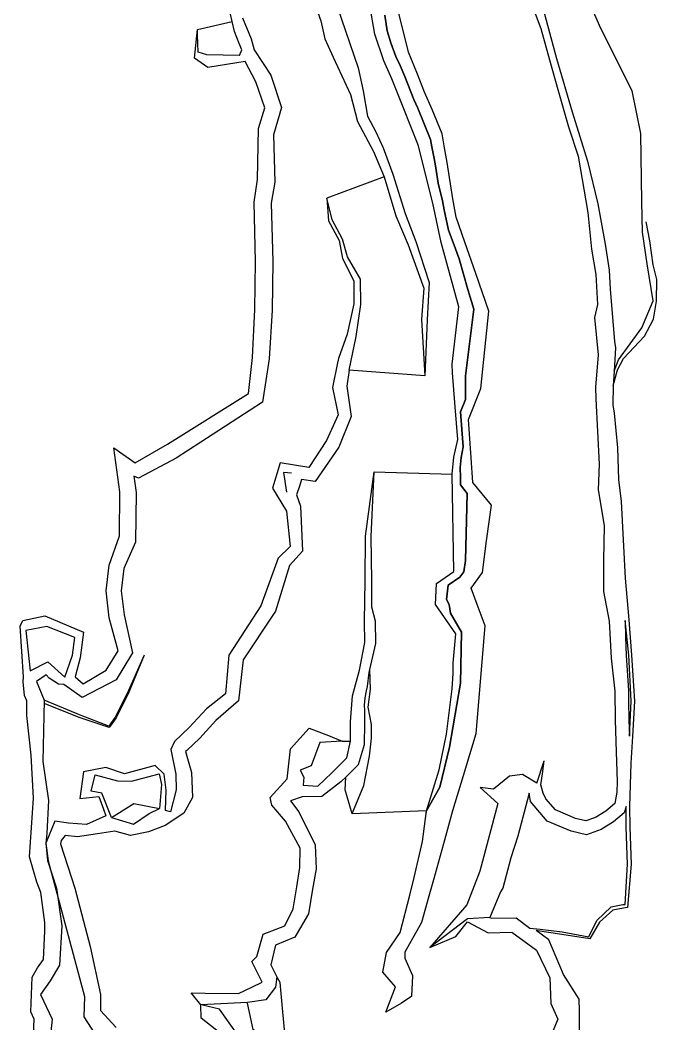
# Model space of a CAD drawing. Extents: x 102606 to 105048, y 81391 to 83586.
# Drawn here: x 104813.6 to 105048, y 81623.1 to 81992.7 of the extents above; entities that cross this region are included whole.
import ezdxf

# ---------------------------------------------------------------- set-up
doc = ezdxf.new("R2010")
doc.units = 0

msp = doc.modelspace()

# ---------------------------------------------------------------- linework, layer by layer
at = {"color": 3}
for points in [[(105032.240474, 81863.479889, 0), (105033.83893, 81867.574964, 0), (105042.478126, 81879.401493, 0), (105046.586058, 81889.334517, 0), (105044.405061, 81902.952868, 0), (105042.632458, 81914.690135, 0), (105042.470948, 81925.861228, 0), (105042.085554, 81950.962251, 0), (105038.82608, 81966.674721, 0), (105027.305911, 81989.677799, 0), (105017.979191, 82011.030811, 0), (105003.991771, 82044.47588, 0), (104993.926061, 82056.943507, 0), (104986.823564, 82067.547793, 0), (104979.163948, 82085.599751, 0), (104970.363512, 82102.247326, 0), (104957.902424, 82123.443196, 0), (104949.934703, 82135.887731, 0), (104932.863787, 82155.818853, 0), (104922.020379, 82167.306623, 0), (104903.264424, 82181.536663, 0)], [(104961.745, 82097.161, 0), (104969.200015, 82085.16794, 0), (104973.949531, 82074.777733, 0), (104979.575, 82062.556, 0), (104986.751, 82045.691, 0), (104996.045, 82026.072, 0), (105005.093, 82000.532, 0), (105011.053, 81978.605, 0), (105016.816, 81959.01, 0), (105022.384, 81940.731, 0), (105026.245, 81925.064, 0), (105028.929, 81910.268, 0), (105030.411, 81900.63, 0), (105030.745, 81893.637, 0), (105032.364, 81874.417, 0), (105032.757, 81872.042, 0), (105032.240474, 81863.479889, 0), (105031.912, 81858.035, 0), (105031.703, 81851.093, 0), (105032.196, 81848.001, 0), (105033.459, 81835.2, 0), (105033.882653, 81823.609786, 0)], [(105001.433679, 81999.70764, 0), (105005.207248, 81989.607701, 0), (105008.465398, 81978.102169, 0), (105011.542719, 81967.204573, 0), (105015.483624, 81953.4628, 0), (105019.005865, 81942.630173, 0), (105022.578594, 81921.903303, 0), (105023.899044, 81908.33229, 0), (105025.447797, 81899.06467, 0), (105026.064727, 81888.058842, 0), (105025.059819, 81883.181702, 0), (105026.375084, 81869.489406, 0), (105025.363626, 81857.618087, 0), (105025.515806, 81853.288846, 0), (105026.691921, 81829.239607, 0), (105026.33327, 81819.721397, 0), (105028.587783, 81806.627173, 0), (105028.320035, 81793.77427, 0), (105028.358689, 81782.301042, 0), (105030.392315, 81771.387215, 0), (105031.168913, 81757.779359, 0), (105032.479346, 81745.602257, 0), (105032.666309, 81734.895381, 0), (105033.035952, 81723.219654, 0), (105033.323795, 81712.35308, 0), (105033.228276, 81708.377169, 0), (105032.435054, 81704.277298, 0), (105029.183299, 81701.365046, 0), (105025.349465, 81699.080839, 0), (105021.85021, 81697.853355, 0), (105018.017282, 81698.752804, 0), (105010.678032, 81701.865845, 0), (105007.14497, 81705.992136, 0), (105006.151407, 81708.008433, 0), (105005.261233, 81711.155044, 0), (105005.859206, 81715.226729, 0), (105006.468, 81719.965, 0)], [(105031.912, 81858.035, 0), (105031.912, 81858.035, 0), (105033.445, 81863.962, 0), (105035.697, 81868.128, 0), (105043.473, 81876.359, 0), (105046.775, 81882.62, 0), (105047.846, 81889.288, 0), (105047.979, 81897.161, 0), (105046.573, 81902.578, 0), (105045.43, 81911.401, 0), (105044.066, 81918.408, 0)], [(105033.882653, 81823.609786, 0), (105034.83, 81815.425, 0), (105036.357, 81787.165, 0), (105037.596078, 81771.844427, 0), (105038.678599, 81758.924775, 0), (105039.699768, 81741.938531, 0), (105039.048219, 81728.961168, 0), (105038.440445, 81719.03525, 0), (105037.915706, 81703.100341, 0), (105037.971148, 81695.49468, 0), (105038.49743, 81681.92839, 0), (105037.176532, 81665.891217, 0), (105035.707965, 81665.74592, 0), (105031.80591, 81664.947014, 0), (105026.807961, 81660.504963, 0), (105023.347033, 81654.379243, 0), (105013.023474, 81656.052836, 0), (105004.952652, 81657.289539, 0), (105003.56321, 81657.41478, 0)], [(105037.848063, 81729.036966, 0), (105038.531365, 81741.939322, 0), (105037.658147, 81758.861698, 0), (105036.301, 81771.575, 0)], [(105036.301, 81771.575, 0), (105036.301, 81771.575, 0), (105036.467, 81765.451, 0), (105036.61687, 81758.804253, 0), (105037.522278, 81745.916997, 0), (105037.53, 81741.94, 0), (105037.675561, 81735.018405, 0), (105037.848063, 81729.036966, 0)], [(105003.737504, 81711.684709, 0), (105006.468, 81719.965, 0)], [(105003.737504, 81711.684709, 0), (104998.513795, 81714.952502, 0), (104993.685463, 81714.262364, 0), (104987.813529, 81709.476597, 0), (104982.916, 81710.108, 0), (104989.450477, 81704.211754, 0), (104982.84, 81679.37, 0), (104977.98, 81666.88, 0), (104977.98, 81666.88, 0), (104964.388, 81651.235, 0), (104973.996516, 81655.315951, 0), (104978.301519, 81660.709114, 0), (104985.852056, 81656.674018, 0), (104994.58295, 81656.848535, 0), (105003.637944, 81650.244858, 0), (105008.609934, 81639.988306, 0), (105008.981872, 81630.615464, 0), (105011.578122, 81624.846358, 0), (105009.764513, 81620.596523, 0)], [(105036.709983, 81703.116554, 0), (105035.918321, 81700.810766, 0), (105032.043851, 81697.473299, 0), (105027.421702, 81694.648699, 0), (105022.1228, 81692.757351, 0), (105016.482378, 81694.055535, 0), (105007.64185, 81697.718468, 0), (105001.506445, 81705.024485, 0), (105000.976824, 81708.07026, 0), (104996.743225, 81692.205639, 0), (104994.263621, 81684.207388, 0), (104991.24618, 81673.009352, 0), (104990.373617, 81671.718569, 0), (104986.50525, 81662.225022, 0), (104987.137065, 81662.031516, 0), (104996.241544, 81662.115711, 0), (105001.212855, 81658.348828, 0)], [(105001.212855, 81658.348828, 0), (105005.023781, 81657.955501, 0), (105013.159053, 81656.941078, 0), (105022.946112, 81655.171422, 0), (105025.887548, 81661.185511, 0), (105031.175613, 81666.134839, 0), (105035.401527, 81667.094846, 0), (105036.255314, 81667.007071, 0), (105037.130933, 81681.946635, 0), (105036.700021, 81695.47527, 0), (105036.709983, 81703.116554, 0)], [(104986.50525, 81662.225022, 0), (104978.301519, 81661.806241, 0), (104964.388, 81651.235, 0)], [(105021.986, 81578.481, 0), (105019.427, 81573.358, 0), (105005.510297, 81571.887554, 0), (105002.262762, 81568.886712, 0), (105002.262762, 81568.886712, 0), (105005.059702, 81574.51368, 0), (105008.037671, 81581.565875, 0), (105012.473417, 81588.171025, 0), (105014.780839, 81594.776019, 0), (105015.500165, 81600.211029, 0), (105017.096422, 81603.951314, 0), (105018.855533, 81609.792503, 0), (105019.568874, 81616.307871, 0), (105019.536396, 81624.063578, 0), (105019.513594, 81627.891444, 0), (105019.37658, 81632.204195, 0), (105013.634419, 81641.247331, 0), (105008.242336, 81654.091972, 0), (105003.56321, 81657.41478, 0)]]:
    msp.add_polyline3d(points, dxfattribs=at)
at = {"color": 5}
for points in [[(104818.403569, 81616.181164, 0), (104818.869599, 81624.768366, 0), (104817.529474, 81627.536783, 0), (104818.054688, 81640.284575, 0), (104820.054479, 81643.680655, 0), (104822.224593, 81646.774717, 0), (104822.764031, 81657.262456, 0), (104822.717328, 81660.428965, 0), (104821.213914, 81671.492821, 0), (104819.744273, 81675.222633, 0), (104817.148577, 81684.594769, 0), (104818.6242, 81706.263651, 0), (104817.653336, 81721.989621, 0), (104816.058261, 81736.684788, 0), (104816.081306, 81742.11197, 0), (104815.258706, 81744.050956, 0), (104814.709886, 81749.107147, 0), (104814.870828, 81750.869711, 0), (104813.633738, 81769.553996, 0), (104814.63, 81771.67, 0), (104822.76, 81773.37, 0), (104837.02, 81767.28, 0), (104835.758979, 81757.929201, 0), (104833.858727, 81750.835833, 0), (104836.886423, 81748.255327, 0), (104845.365184, 81753.400834, 0), (104849.725634, 81760.483262, 0), (104846.416557, 81772.660229, 0), (104845.329548, 81782.575637, 0), (104846.458888, 81792.04472, 0), (104850.154439, 81802.79141, 0), (104850.380581, 81818.960596, 0), (104848.176044, 81835.213918, 0), (104855.981531, 81829.68433, 0), (104867.835369, 81836.573602, 0), (104897.724868, 81855.239121, 0), (104899.144835, 81868.484928, 0), (104899.999425, 81886.139747, 0), (104900.210222, 81903.876759, 0), (104899.802763, 81925.730434, 0), (104901.03818, 81934.025377, 0), (104901.391873, 81952.829983, 0), (104903.724863, 81960.412201, 0), (104900.402246, 81970.062533, 0), (104896.470798, 81977.549696, 0), (104893.35, 81977.04, 0), (104882.69, 81975.31, 0), (104877.769581, 81978.769091, 0), (104878.89, 81989.28, 0), (104891.723518, 81992.178981, 0), (104889.778854, 82000.489846, 0)], [(104895.519637, 81993.56667, 0), (104898.634996, 81985.81529, 0), (104899.807544, 81981.731662, 0), (104905.912938, 81972.441642, 0), (104909.858584, 81960.513692, 0), (104906.891374, 81950.536739, 0), (104907.385799, 81933.079987, 0), (104906.077505, 81925.3245, 0), (104906.626134, 81903.898441, 0), (104906.394969, 81885.947018, 0), (104905.296573, 81868.006713, 0), (104902.892105, 81852.001822, 0), (104871.088896, 81831.471412, 0), (104857.244325, 81823.998527, 0), (104855.541114, 81824.785316, 0), (104856.37912, 81818.814138, 0), (104856.064065, 81800.435609, 0), (104851.86237, 81790.808235, 0), (104850.888833, 81782.549194, 0), (104851.876784, 81773.69487, 0), (104854.995116, 81759.723144, 0), (104849.013221, 81749.729348, 0), (104836.489717, 81743.318606, 0), (104829.694643, 81748.048561, 0), (104827.804049, 81748.159919, 0), (104824.343204, 81750.378813, 0), (104823.23976, 81751.663176, 0), (104819.704846, 81749.195855, 0), (104822.503919, 81742.33591, 0), (104822.039671, 81719.705641, 0), (104824.077543, 81705.298163, 0), (104823.475087, 81693.367314, 0), (104823.055828, 81689.58938, 0), (104823.683559, 81683.246073, 0), (104827.061743, 81673.018462, 0), (104828.972092, 81659.247367, 0), (104828.153779, 81644.704151, 0), (104824.743438, 81638.961964, 0), (104821.139024, 81633.850815, 0), (104825.488798, 81624.865097, 0), (104824.478097, 81615.447354, 0)], [(104894.339133, 81979.694599, 0), (104895.191262, 81981.774826, 0), (104894.279312, 81984.125469, 0), (104892.587686, 81988.485803, 0), (104891.723518, 81992.178981, 0)], [(104894.339133, 81979.694599, 0), (104882.353934, 81979.90931, 0), (104879.201224, 81980.921229, 0), (104878.86, 81987.34, 0), (104878.89, 81989.28, 0)], [(104830.13, 81750.76, 0), (104832.86, 81758.83, 0), (104833.805705, 81765.377034, 0), (104823.5, 81769.45, 0), (104815.79, 81767.96, 0), (104817.38, 81753.12, 0)], [(104817.38, 81753.12, 0), (104823.87, 81756.36, 0), (104830.13, 81750.76, 0)]]:
    msp.add_polyline3d(points, dxfattribs=at)
at = {"color": 6}
for points in [[(104921.937574, 81998.997786, 0), (104924.362004, 81992.461926, 0), (104925.798193, 81985.88358, 0), (104928.873474, 81979.049876, 0), (104935.20009, 81965.400484, 0), (104937.805677, 81955.404349, 0), (104943.725677, 81944.364349, 0), (104947.557209, 81935.022012, 0), (104926.467536, 81927.105462, 0), (104927.163433, 81918.761696, 0), (104931.023831, 81911.615822, 0), (104932.280626, 81904.912949, 0), (104936.475433, 81896.747256, 0), (104936.470488, 81888.291499, 0), (104934.033397, 81877.105336, 0), (104930.82142, 81868.090887, 0), (104930.414108, 81866.558001, 0), (104928.637928, 81857.428619, 0), (104930.652401, 81847.377019, 0), (104926.344726, 81837.94762, 0), (104919.853722, 81828.020201, 0), (104909.36, 81829.7, 0), (104906.48, 81820.4, 0), (104911.610269, 81811.941745, 0), (104913.079822, 81798.853541, 0), (104908.543111, 81794.630106, 0), (104902.2291, 81776.9988, 0), (104890.5071, 81758.8914, 0), (104889.1812, 81744.6707, 0), (104882.205932, 81739.056277, 0), (104875.801516, 81732.172864, 0), (104870.50972, 81727.035879, 0), (104869.044925, 81724.116246, 0), (104870.909887, 81715.042432, 0), (104871.114366, 81709.294835, 0), (104869.018257, 81701.203156, 0), (104867.082163, 81701.704692, 0), (104867.426727, 81709.114553, 0), (104866.638124, 81715.077499, 0), (104863.332196, 81718.182048, 0), (104852.052576, 81715.146453, 0), (104845.165122, 81717.517339, 0), (104836.942311, 81715.924596, 0), (104835.60762, 81706.040803, 0), (104842.564571, 81706.854781, 0), (104844.304652, 81702.124485, 0), (104845.206105, 81699.717717, 0), (104838.019582, 81696.46267, 0), (104831.464497, 81696.994683, 0), (104826.419448, 81697.748835, 0), (104823.055828, 81689.58938, 0), (104823.972346, 81683.111, 0), (104837.3216, 81633.172, 0), (104837.1481, 81625.6978, 0), (104845.198623, 81613.170077, 0)], [(104930.33, 81997.7, 0), (104938.03, 81975.19, 0), (104939.828968, 81966.670713, 0), (104941.507095, 81957.389167, 0), (104944.571035, 81951.641959, 0), (104947.186934, 81945.693233, 0), (104950.807633, 81936.019378, 0), (104955.33543, 81921.554929, 0), (104959.298664, 81911.250577, 0), (104964.14309, 81896.107849, 0), (104963.466878, 81882.322614, 0), (104962.528562, 81861.682966, 0), (104934.722802, 81863.85531, 0), (104933.925975, 81857.988974, 0), (104935.448669, 81846.821229, 0), (104930.914253, 81835.428691, 0), (104922.163943, 81822.797903, 0), (104917.210842, 81823.601136, 0), (104916.582927, 81821.509964, 0), (104915.409445, 81817.946663, 0), (104916.862393, 81813.732009, 0), (104917.537577, 81797.202721, 0), (104912.750078, 81791.85869, 0), (104907.624035, 81775.0668, 0), (104906.91613, 81773.964606, 0), (104895.678381, 81757.098455, 0), (104893.988251, 81742.087996, 0), (104885.637588, 81734.792843, 0), (104879.785252, 81728.272656, 0), (104875.003706, 81723.741137, 0), (104874.538975, 81723.391537, 0), (104876.662168, 81715.689453, 0), (104877.132051, 81706.492327, 0), (104873.908665, 81700.708958, 0), (104866.977207, 81696.180186, 0), (104860.862286, 81693.853907, 0), (104854.294816, 81692.51527, 0), (104848.537399, 81694.015361, 0), (104842.090631, 81693.039751, 0), (104834.772723, 81692.012737, 0), (104830.241785, 81692.503848, 0), (104828.7777, 81690.5601, 0), (104828.4952, 81689.4055, 0), (104833.7396, 81673.0111, 0), (104839.451, 81651.5731, 0), (104843.2748, 81633.9364, 0), (104843.1851, 81628.0713, 0), (104849.0152, 81621.7277, 0)], [(104947.557209, 81935.022012, 0), (104951.855739, 81920.645521, 0), (104956.484936, 81909.944818, 0), (104962.239039, 81894.030804, 0), (104961.369951, 81882.457004, 0), (104962.528562, 81861.682966, 0)], [(104934.722802, 81863.85531, 0), (104937.336854, 81876.161127, 0), (104938.98652, 81888.019852, 0), (104938.879747, 81897.327956, 0), (104934.078556, 81905.528689, 0), (104932.301319, 81912.068189, 0), (104928.430982, 81919.138928, 0), (104926.467536, 81927.105462, 0)], [(104913.48, 81825.91, 0), (104910.59, 81826.13, 0), (104911.73, 81818.86, 0)], [(104859.25, 81758.91, 0), (104853.39, 81744.62, 0), (104849, 81735.82, 0), (104846.45, 81732.18, 0), (104835.75, 81735.85, 0), (104822.477366, 81741.041545, 0)], [(104859.25, 81758.91, 0), (104852.991477, 81744.800821, 0), (104848.64528, 81736.031146, 0), (104846.256332, 81732.775069, 0), (104836.048685, 81736.681899, 0), (104822.503919, 81742.33591, 0)], [(104847.243395, 81699.026316, 0), (104843.761483, 81708.104486, 0), (104839.827683, 81708.796431, 0), (104841.321951, 81714.794188, 0), (104849.528062, 81712.595287, 0), (104854.669076, 81712.411937, 0), (104864.821216, 81715.181749, 0), (104865.624261, 81711.291926, 0), (104864.970709, 81702.383155, 0)], [(104847.243395, 81699.026316, 0), (104855.522224, 81704.183616, 0), (104864.970709, 81702.383155, 0)], [(104847.243395, 81699.026316, 0), (104855.315787, 81696.673122, 0), (104861.138093, 81700.519255, 0), (104864.970709, 81702.383155, 0)]]:
    msp.add_polyline3d(points, dxfattribs=at)
at = {"color": 40}
for points in [[(104957.756734, 81633.25705, 0), (104958.13, 81640.78, 0), (104955.3738, 81647.1974, 0), (104955.29, 81649.57, 0), (104961.51, 81660.59, 0), (104964.1864, 81670.2406, 0), (104965.8477, 81676.2308, 0), (104969.5353, 81689.5275, 0), (104972.9, 81701.66, 0), (104976.8219, 81714.6083, 0), (104981.49, 81730.02, 0), (104984.75, 81769.7, 0), (104981.8759, 81777.5374, 0), (104979.68, 81783.59, 0), (104983.74, 81789.33, 0), (104985.299, 81800.9734, 0), (104987.05, 81814.05, 0), (104980.2522, 81822.4954, 0), (104979.6871, 81831.5217, 0), (104978.6476, 81845.6138, 0), (104983.1349, 81857.0835, 0), (104986.1736, 81885.5308, 0), (104981.3189, 81899.3969, 0), (104977.2746, 81910.9485, 0), (104974.0671, 81920.11, 0), (104972.9361, 81926.9767, 0), (104970.7408, 81940.3045, 0), (104969.8509, 81945.7072, 0), (104968.9935, 81950.9127, 0), (104965.2755, 81959.8722, 0), (104962.45, 81966.2, 0), (104959.9238, 81972.7685, 0), (104956.5495, 81980.8998, 0), (104954.2267, 81990.3637, 0), (104951.81, 82000.21, 0)], [(104957.756734, 81633.25705, 0), (104954.038621, 81630.659928, 0), (104948.249, 81627.42, 0), (104951.755659, 81636.744527, 0), (104947.0872, 81642.1744, 0), (104948.47, 81649.33, 0), (104953.53, 81656.7, 0), (104957.03, 81670.53, 0), (104958.6, 81676.95, 0), (104961.77, 81690.21, 0), (104963.25, 81701.6, 0), (104968.098764, 81710.268779, 0), (104971.601692, 81724.98701, 0), (104975.741516, 81748.567832, 0), (104976.042272, 81767.29533, 0), (104972.034625, 81774.2831, 0), (104971.486334, 81777.528149, 0), (104970.54329, 81779.387716, 0), (104971.209167, 81784.678099, 0), (104975.466409, 81787.599136, 0), (104976.907584, 81789.578644, 0), (104977.498538, 81793.685241, 0), (104978.179697, 81818.373707, 0), (104975.718066, 81821.607352, 0), (104975.735503, 81824.28129, 0), (104975.564824, 81827.980516, 0), (104975.936529, 81831.67011, 0), (104976.688393, 81835.574689, 0), (104975.726638, 81848.444094, 0), (104977.568804, 81853.062381, 0), (104977.581732, 81861.792837, 0), (104980.659062, 81886.320652, 0), (104978.348196, 81893.582834, 0), (104975.247051, 81904.851694, 0), (104973.030445, 81910.866152, 0), (104971.293165, 81915.335681, 0), (104969.685716, 81922.818512, 0), (104969.136965, 81926.150174, 0), (104967.49876, 81932.634374, 0), (104966.531472, 81939.116894, 0), (104966.047807, 81941.751771, 0), (104965.118764, 81946.060775, 0), (104964.68218, 81948.711395, 0), (104959.984043, 81960.295479, 0), (104958.537167, 81963.47995, 0), (104955.176238, 81971.913251, 0), (104953.463389, 81975.96972, 0), (104951.882705, 81979.2888, 0), (104950.074303, 81984.377727, 0), (104948.750887, 81988.809218, 0), (104947.800787, 81994.572826, 0)]]:
    msp.add_polyline3d(points, dxfattribs=at)
at = {"color": 32}
for points in [[(104876.9836, 81634.4727, 0), (104881.7572, 81634.4235, 0), (104894.0602, 81634.2968, 0), (104898.9644, 81636.6259, 0), (104902.7592, 81638.4281, 0), (104900, 81643.8289, 0), (104898.945642, 81646.094558, 0), (104900.793104, 81647.886965, 0), (104903.141332, 81656.143593, 0), (104910.998929, 81659.145129, 0), (104914.146512, 81665.432148, 0), (104915.425694, 81673.614147, 0), (104916.620708, 81680.714915, 0), (104916.740681, 81687.734999, 0), (104911.314361, 81697.771884, 0), (104906.298247, 81703.594392, 0), (104905.717775, 81706.448251, 0), (104911.965399, 81713.361751, 0), (104913.203071, 81724.335179, 0), (104920.059566, 81731.934597, 0), (104927.13452, 81729.263848, 0), (104932.179064, 81727.206312, 0), (104935.178883, 81727.173333, 0), (104935.257928, 81734.36337, 0), (104935.987496, 81743.890707, 0), (104938.516015, 81753.339508, 0), (104940.482666, 81763.560333, 0), (104940.313972, 81771.330787, 0), (104940.593668, 81786.227662, 0), (104940.723103, 81802.662212, 0), (104943.890231, 81826.332122, 0), (104972.6697, 81825.4935, 0), (104973.2049, 81831.7782, 0), (104974.6777, 81838.2923, 0), (104973.783, 81850.3274, 0), (104972.7323, 81862.8386, 0), (104972.6331, 81865.9895, 0), (104975.0482, 81887.1243, 0), (104968.6469, 81910.7811, 0), (104965.5564, 81925.3712, 0), (104962.3913, 81937.9488, 0), (104960.2093, 81946.4276, 0), (104954.5783, 81960.7279, 0), (104950.3837, 81971.0499, 0), (104947.483, 81977.77, 0), (104944.219, 81987.5227, 0), (104942.3969, 81998.1125, 0)], [(104947.800787, 81994.572826, 0), (104948.750887, 81988.809218, 0), (104950.074303, 81984.377727, 0), (104951.882705, 81979.2888, 0), (104953.463389, 81975.96972, 0), (104955.176238, 81971.913251, 0), (104958.537167, 81963.47995, 0), (104959.984043, 81960.295479, 0), (104964.68218, 81948.711395, 0), (104965.118764, 81946.060775, 0), (104966.047807, 81941.751771, 0), (104966.531472, 81939.116894, 0), (104967.49876, 81932.634374, 0), (104969.136965, 81926.150174, 0), (104969.685716, 81922.818512, 0), (104971.293165, 81915.335681, 0), (104973.030445, 81910.866152, 0), (104975.247051, 81904.851694, 0), (104978.348196, 81893.582834, 0), (104980.659062, 81886.320652, 0), (104977.581732, 81861.792837, 0), (104977.568804, 81853.062381, 0), (104975.726638, 81848.444094, 0), (104976.688393, 81835.574689, 0), (104975.936529, 81831.67011, 0), (104975.564824, 81827.980516, 0), (104975.735503, 81824.28129, 0), (104975.718066, 81821.607352, 0), (104978.179697, 81818.373707, 0), (104977.498538, 81793.685241, 0), (104976.907584, 81789.578644, 0), (104975.466409, 81787.599136, 0), (104971.209167, 81784.678099, 0), (104970.54329, 81779.387716, 0), (104971.486334, 81777.528149, 0), (104972.034625, 81774.2831, 0), (104976.042272, 81767.29533, 0), (104975.741516, 81748.567832, 0), (104971.601692, 81724.98701, 0), (104968.098764, 81710.268779, 0), (104963.25, 81701.6, 0), (104935.78, 81700.46, 0), (104933.3, 81709.23, 0), (104933.450826, 81713.958738, 0), (104931.657094, 81712.172924, 0), (104924.640758, 81706.788683, 0), (104917.446248, 81706.758381, 0), (104913.135035, 81705.246667, 0), (104916.223747, 81701.154999, 0), (104922.217686, 81689.071073, 0), (104922.550346, 81680.168384, 0), (104921.264158, 81672.666497, 0), (104919.754624, 81663.63803, 0), (104914.765461, 81654.984784, 0), (104907.584467, 81652.074379, 0), (104905.860353, 81644.857726, 0), (104908.0522, 81640.4604, 0), (104907.6647, 81636.5616, 0), (104904.0951, 81631.9594, 0), (104897.2697, 81630.9218, 0), (104880.16, 81630.08, 0), (104876.5416, 81634.4773, 0)], [(104933.450826, 81713.958738, 0), (104938.1741, 81718.661162, 0), (104940.376441, 81726.025145, 0), (104940.40104, 81729.278644, 0), (104940.509192, 81730.543508, 0), (104940.522327, 81733.825953, 0), (104940.504301, 81738.604487, 0), (104940.414133, 81740.448884, 0), (104940.569964, 81743.109041, 0), (104941.081464, 81745.745329, 0), (104941.507429, 81747.32561, 0), (104942.050217, 81752.527699, 0), (104942.383494, 81753.557147, 0), (104944.603428, 81763.21257, 0), (104944.385547, 81771.419179, 0), (104943.055159, 81776.4987, 0), (104943.0336, 81786.195149, 0), (104942.8472, 81802.512332, 0), (104943.890231, 81826.332122, 0)], [(104963.068948, 81700.20663, 0), (104963.25, 81701.6, 0), (104967.88, 81716.7, 0), (104970.6, 81729.76, 0), (104972.69, 81746.46, 0), (104972.95, 81752.07, 0), (104972.99, 81755.93, 0), (104973.94, 81766.67, 0), (104966.4905, 81777.5237, 0), (104966.8449, 81785.2387, 0), (104973.2459, 81789.7119, 0), (104972.6697, 81825.4935, 0)], [(104935.9234, 81700.8037, 0), (104940.12, 81710.86, 0), (104942.2, 81721.67, 0), (104942.93, 81728.26, 0), (104942.9658, 81733.3967, 0), (104941.7257, 81739.7545, 0), (104942.5927, 81746.3132, 0), (104942.383494, 81753.557147, 0)], [(104932.179064, 81727.206312, 0), (104923.924361, 81726.742874, 0), (104920.782868, 81718.147724, 0), (104916.643781, 81716.529906, 0), (104917.988432, 81713.972967, 0), (104917.763613, 81710.981403, 0)], [(104917.763613, 81710.981403, 0), (104923.262369, 81710.568166, 0), (104928.332294, 81715.528137, 0), (104933.824044, 81721.040317, 0), (104935.178883, 81727.173333, 0)], [(104943.931, 81589.459, 0), (104941.3124, 81593.7154, 0), (104933.06, 81600.16, 0), (104923.8051, 81606.2422, 0), (104911.55, 81614.09, 0), (104909.35, 81638.34, 0), (104908.3407, 81639.989, 0)], [(104951.36, 81575.17, 0), (104945.64, 81576.28, 0), (104927.73, 81586.9, 0), (104905.97, 81604.9, 0), (104880.2615, 81625.2269, 0), (104880.16, 81630.08, 0)], [(104951.36, 81575.17, 0), (104943.32, 81579.16, 0), (104907.94, 81606.87, 0), (104893.21, 81619.62, 0), (104886.98, 81628.48, 0), (104880.7364, 81629.9448, 0)], [(104948.503164, 81583.542402, 0), (104910.36, 81612.15, 0), (104899.3567, 81621.0114, 0), (104897.3236, 81630.6632, 0)]]:
    msp.add_polyline3d(points, dxfattribs=at)

doc.saveas('drawing.dxf')
